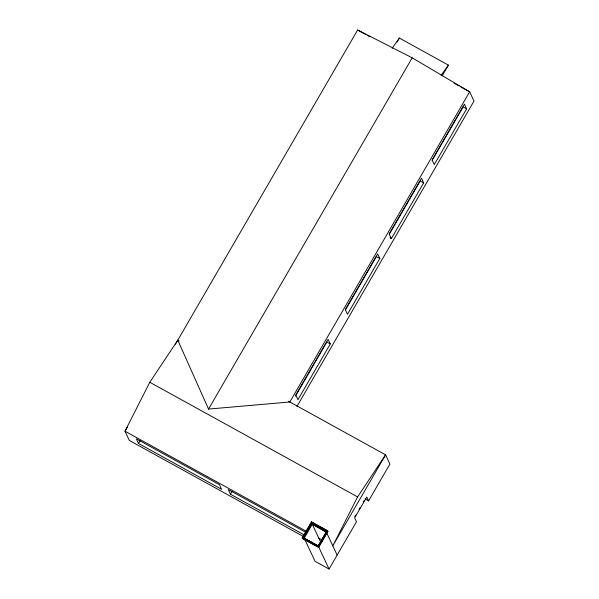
<?xml version="1.0" encoding="UTF-8"?>
<svg xmlns="http://www.w3.org/2000/svg" width="599" height="599" viewBox="0 0 599 599"><rect width="100%" height="100%" fill="white"/><g stroke="black" fill="none" stroke-linecap="round" stroke-linejoin="round"><path stroke-width="0.9" d="M179.191 340.943L177.791 340.172L149.795 382.274L125.004 431.205L129.339 440.452L303.641 536.629M365.068 498.945L368.572 500.876L389.912 464.075L385.584 454.828L357.588 496.93L332.797 545.861L385.584 454.828L288.426 401.218M127.317 427.214L125.004 431.205L306.531 531.373M175.47 344.163L357.625 30.002L412.202 57.826L469.661 91.819L473.996 101.066L296.969 406.392M138.519 443.47L136.355 438.85L219.489 484.718L221.652 489.338L138.519 443.47L140.136 440.684M397.137 41.945L399.383 38.066L448.404 65.119L442.114 75.961M460.668 86.855L469.661 91.819L289.826 401.989L208.542 409.08L412.202 57.826M304.786 535.214L230.428 494.182L232.038 491.397M295.397 396.134L326.792 341.992L330.289 343.923L297.958 399.683L295.794 395.063L328.125 339.304L330.289 343.923M345.391 309.915L376.314 256.574L379.811 258.506L347.48 314.273L345.316 309.646L377.647 253.886L379.811 258.506M389.245 234.269L420.176 180.935L423.673 182.867L391.342 238.627L389.942 237.855M432.179 160.233L463.102 106.892L466.606 108.823L434.275 164.583L432.104 159.963L464.435 104.204L466.606 108.823M302.166 537.827L311.458 521.796L327.563 530.684L327.923 531.455L318.631 547.486L302.525 538.598L302.166 537.827L318.264 546.715L318.631 547.486M311.607 522.335L312.004 523.189L303.109 538.523L302.712 537.67L311.607 522.335L327.009 530.841L327.406 531.687L311.967 523.107L303.072 538.441L316.085 545.682M302.525 538.598L304.846 534.593M305.775 532.99L309.032 527.375M309.96 525.772L311.817 522.568L311.458 521.796M312.296 524.267L326.305 531.994L312.259 524.192L304.217 538.209L315.044 561.323L329.046 569.05L356.45 521.789L354.645 517.94L366.768 497.028L368.572 500.876M318.219 545.936L304.18 538.134L318.219 545.936L326.268 531.919M327.009 530.841L318.121 546.176L302.712 537.67M318.264 546.715L327.563 530.684M318.945 546.138L322.225 540.485M326.433 533.222L323.161 538.875L326.47 533.305M318.518 547.022L319.918 544.603M320.854 542.986L322.262 540.568M354.81 516.645L355.746 515.035M359.011 509.405L359.939 507.795M363.204 502.164L364.14 500.554M392.135 48.279L399.383 38.066M441.149 75.324L448.404 65.119M357.536 29.95L365.802 34.51M367.442 35.416L369.897 36.771M454.124 83.246L459.036 85.957M149.795 382.274L357.588 496.93M311.817 522.568L316.646 525.233M318.264 526.124L327.923 531.455M318.795 538.134L321.903 539.856M305.812 532.354L228.256 489.563L230.428 494.182M423.673 182.867L421.509 178.24L389.178 233.999L391.342 238.627M326.687 532.811L337.132 555.108M312.259 524.192L320.764 542.342M318.608 546.76L329.046 569.05M177.791 340.172L208.542 409.08"/></g></svg>
